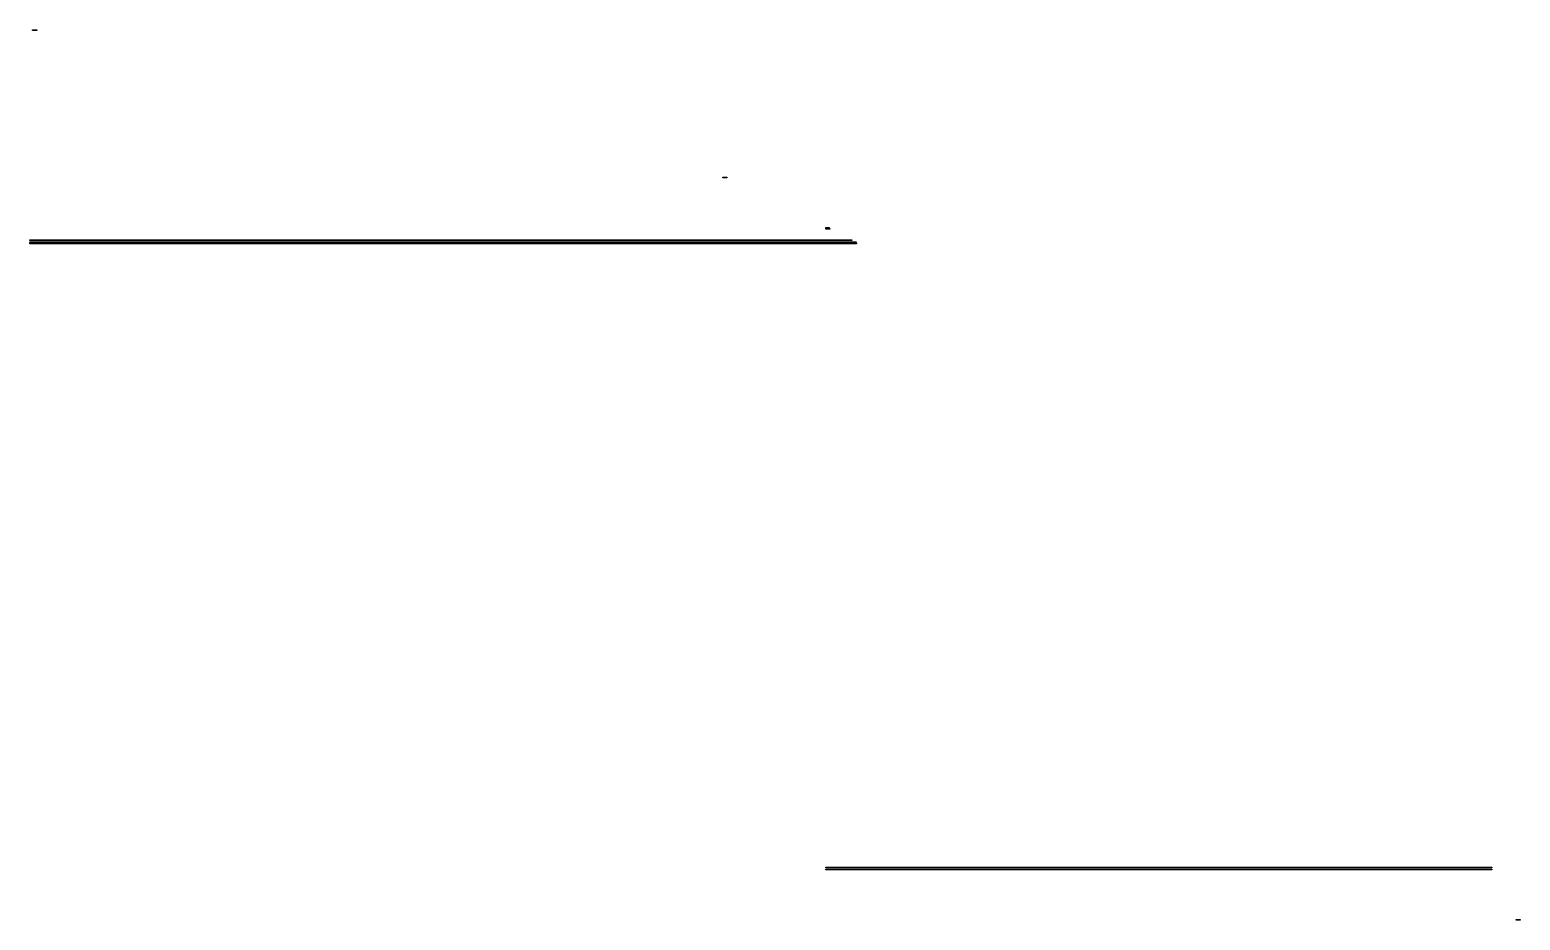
# Model space of a CAD drawing. Header units: millimetres. Extents: x -29 to 14.4, y -1.9 to 24.1.
import ezdxf

# ---------------------------------------------------------------- set-up
doc = ezdxf.new("R2010")
doc.units = ezdxf.units.MM

msp = doc.modelspace()

# ---------------------------------------------------------------- linework, layer by layer
for points in [[(-28.967, 24.039908), (-28.967, 24.059908), (-28.847, 24.059908), (-28.847, 24.039908)], [(-8.847, 19.745601), (-8.847, 19.765601), (-8.727, 19.765601), (-8.727, 19.745601)], [(-5.847, 18.280354), (-5.847, 18.300354), (-5.74856, 18.300354), (-5.74856, 18.280354)], [(-5.847, 18.248358), (-5.847, 18.268358), (-5.727, 18.268358), (-5.727, 18.248358)], [(-29.047, 17.917373), (-29.047, 17.937373), (-5.088407, 17.937373), (-5.088407, 17.917373)], [(-29.047, 17.8582), (-29.047, 17.8782), (-4.957042, 17.8782), (-4.957042, 17.8582)], [(-29.047, 17.820827), (-29.047, 17.840827), (-4.954091, 17.840827), (-4.954091, 17.820827)], [(-5.847, -0.360808), (-5.847, -0.340808), (13.563168, -0.340808), (13.563168, -0.360808)], [(-5.847, -0.420808), (-5.847, -0.400808), (13.568003, -0.400808), (13.568003, -0.420808)], [(14.273, -1.885838), (14.273, -1.865838), (14.393, -1.865838), (14.393, -1.885838)]]:
    msp.add_lwpolyline(points, close=True)

doc.saveas('drawing.dxf')
